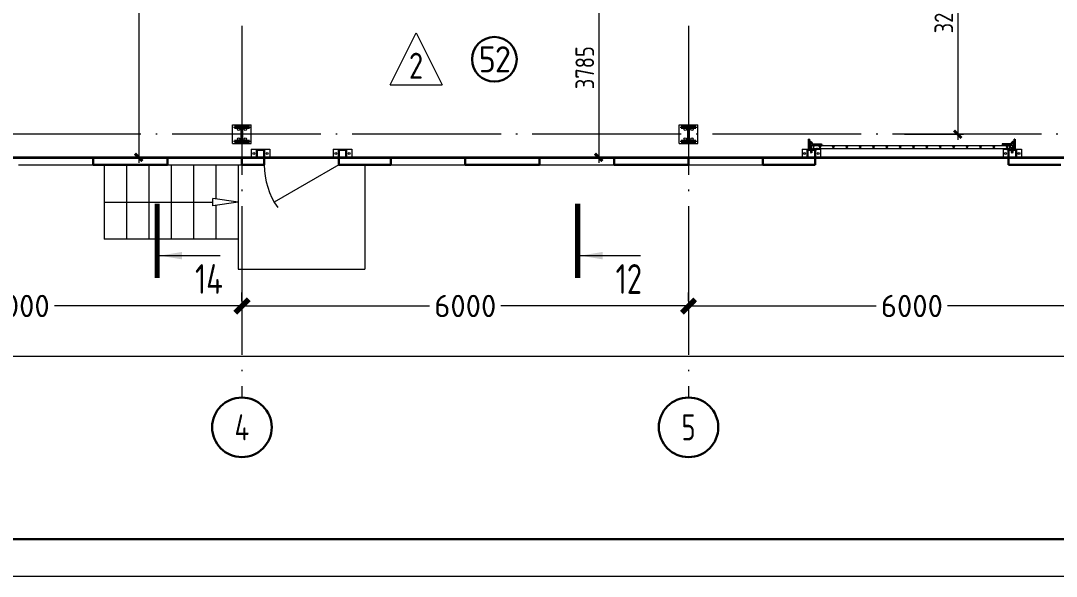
# Model space of a CAD drawing. Extents: x -965262 to 1142518, y -357520 to 71675.
# Drawn here: x 80450 to 94363, y -240088 to -232627 of the extents above; entities that cross this region are included whole.
import ezdxf

# ---------------------------------------------------------------- set-up
doc = ezdxf.new("R2010")
doc.units = 0
doc.header["$LTSCALE"] = 10
doc.linetypes.add('DOTE', pattern=[2.42, 2, -0.2, 0.02, -0.2])
doc.layers.get('0').update_dxf_attribs({"linetype": 'CONTINUOUS', "lineweight": 30})
doc.layers.get('Defpoints').update_dxf_attribs({"linetype": 'CONTINUOUS'})
doc.layers.add('DOTE', color=7, linetype='DOTE', lineweight=9)
doc.layers.add('полы', color=3, linetype='CONTINUOUS', lineweight=35)
doc.styles.add('GOST 2.304', font='isocpeur.ttf', dxfattribs={"width": 0.75, "height": 250})
doc.styles.add('GOST-2.304_Type-B', font='isocpeur.ttf', dxfattribs={"width": 0.9})
doc.styles.get("Standard").update_dxf_attribs({"font": 'isocpeur.ttf', "height": 300})
doc.styles.add('ГОСТ 2м', font='isocpeur.ttf', dxfattribs={"width": 0.8, "height": 250})
doc.dimstyles.get("Standard").update_dxf_attribs({"dimscale": 100, "dimtxt": 300, "dimasz": 1.8, "dimexe": 1.8, "dimexo": 0.625, "dimgap": 0.9, "dimtad": 0, "dimdec": 0, "dimzin": 0, "dimdsep": 46, "dimtxsty": 'Standard', "dimblk": 'ARCHTICK', "dimcen": 0.9, "dimclrd": 256, "dimclre": 256, "dimclrt": 256, "dimadec": 0, "dimazin": 0, "dimtfac": 1, "dimtdec": 0, "dimtofl": 0, "dimtmove": 0, "dimatfit": 3, "dimfxl": 1, "dimtolj": 1, "dimtzin": 0, "dimlwd": 15, "dimlwe": 15, "dimarcsym": 0})
doc.dimstyles.new('ГОСТ 2м', dxfattribs={"dimtxt": 250, "dimasz": 100, "dimexe": 75, "dimexo": 150, "dimgap": 62.5, "dimtad": 1, "dimdec": 0, "dimtxsty": 'ГОСТ 2м', "dimblk": 'ARCHTICK', "dimcen": 150, "dimdle": 75, "dimclrd": 256, "dimclre": 256, "dimclrt": 256, "dimadec": 0, "dimazin": 0, "dimtfac": 1, "dimtdec": 0, "dimtmove": 0, "dimatfit": 3, "dimldrblk": 'OBLIQUE', "dimfxl": 1, "dimlwd": 15, "dimlwe": 15, "dimarcsym": 0})

# ---------------------------------------------------------------- blocks, each defined once
blk = doc.blocks.new('EC3')
at = {"lineweight": 15}
for p, q in [((67649, 6194), (67649, 4528)), ((68449, 6194), (67649, 6194)), ((68449, 6194), (68449, 4528)), ((68449, 4528), (67649, 4528))]:
    blk.add_line(p, q, dxfattribs=at)
for p, q in [((68382, 5694), (67715, 5694)), ((67715, 5694), (67715, 5028)), ((68382, 5694), (68382, 5028)), ((68382, 5028), (67715, 5028))]:
    blk.add_line(p, q)
for centre in [(68049, 5961), (68049, 4761)]:
    blk.add_circle(centre, 86.7, dxfattribs=at)
blk = doc.blocks.new('MC2#1')
at = {"lineweight": 15}
for p, q in [((-47725, -10175), (-47475, -10175)), ((-47725, -10425), (-47725, -10175)), ((-47475, -10425), (-47475, -10175)), ((-47725, -10425), (-47475, -10425))]:
    blk.add_line(p, q, dxfattribs=at)
for p, q in [((-47700, -10200), (-47500, -10200)), ((-47700, -10212), (-47700, -10200)), ((-47700, -10212), (-47604, -10212)), ((-47604, -10388), (-47604, -10212)), ((-47596, -10388), (-47596, -10212)), ((-47596, -10212), (-47500, -10212)), ((-47500, -10212), (-47500, -10200)), ((-47700, -10400), (-47700, -10388)), ((-47700, -10388), (-47604, -10388)), ((-47700, -10400), (-47500, -10400)), ((-47596, -10388), (-47500, -10388)), ((-47500, -10400), (-47500, -10388))]:
    blk.add_line(p, q)
for centre, major_axis, start_param, end_param in [((-47645, -10235), (-11.3, -11.3), 0.785398, 7.068583), ((-47555, -10235), (-11.3, -11.3), 0.785398, 7.068583), ((-47645, -10365), (-11.3, 11.3), 2.356194490191857, 8.639379797371443), ((-47555, -10365), (-11.3, 11.3), 2.356194490191857, 8.639379797371443)]:
    blk.add_ellipse(centre, major_axis=major_axis, ratio=1, start_param=start_param, end_param=end_param, dxfattribs=at)
blk = doc.blocks.new('anchor.bolt')
for p, q in [((-0.07, 0), (-0.07, -0.72)), ((0.07, 0), (0.07, -0.06)), ((-0.1, -0.04), (-0.07, -0.03)), ((-0.1, -0.04), (0.09, -0.06)), ((0.07, -0.07), (-0.1, -0.04)), ((-0.1, -0.11), (-0.07, -0.1)), ((-0.1, -0.11), (0.09, -0.13)), ((0.07, -0.14), (-0.1, -0.11)), ((-0.1, -0.18), (-0.07, -0.17)), ((-0.1, -0.18), (0.09, -0.2)), ((0.07, -0.21), (-0.1, -0.18)), ((-0.1, -0.25), (-0.07, -0.24)), ((-0.1, -0.25), (0.09, -0.27)), ((0.07, -0.28), (-0.1, -0.25)), ((-0.1, -0.32), (-0.07, -0.31)), ((-0.1, -0.32), (0.09, -0.34)), ((0.07, -0.35), (-0.1, -0.32)), ((-0.1, -0.39), (-0.07, -0.38)), ((-0.1, -0.39), (0.09, -0.41)), ((0.07, -0.42), (-0.1, -0.39)), ((-0.1, -0.46), (-0.07, -0.45)), ((-0.1, -0.46), (0.09, -0.48)), ((0.07, -0.49), (-0.1, -0.46)), ((-0.1, -0.53), (-0.07, -0.52)), ((-0.1, -0.53), (0.09, -0.55)), ((0.07, -0.56), (-0.1, -0.53)), ((-0.09, -0.6), (-0.07, -0.59)), ((-0.09, -0.6), (0.09, -0.62)), ((0.07, -0.63), (-0.09, -0.6)), ((-0.07, -0.72), (0, -0.8)), ((-0.04, -0.62), (-0.06, -0.63)), ((-0.06, -0.64), (-0.06, -0.63)), ((-0.06, -0.73), (-0.06, -0.64)), ((0, -0.79), (-0.06, -0.73)), ((-0.01, -0.63), (-0.04, -0.62)), ((-0.03, -0.63), (0, -0.79)), ((-0.03, -0.63), (0.01, -0.78)), ((-0.02, -0.63), (0.01, -0.77)), ((-0.01, -0.63), (0.02, -0.76)), ((0.03, -0.69), (-0.01, -0.63)), ((0, -0.64), (0.03, -0.75)), ((0, -0.8), (0.07, -0.72)), ((0, -0.79), (0.03, -0.74)), ((0.01, -0.66), (0.03, -0.74)), ((0.03, -0.74), (0.03, -0.69)), ((0.07, -0.06), (0.09, -0.06)), ((0.09, -0.06), (0.07, -0.07)), ((0.07, -0.07), (0.07, -0.13)), ((0.07, -0.13), (0.09, -0.13)), ((0.09, -0.13), (0.07, -0.14)), ((0.07, -0.14), (0.07, -0.2)), ((0.07, -0.2), (0.09, -0.2)), ((0.09, -0.2), (0.07, -0.21)), ((0.07, -0.21), (0.07, -0.27)), ((0.07, -0.27), (0.09, -0.27)), ((0.09, -0.27), (0.07, -0.28)), ((0.07, -0.28), (0.07, -0.34)), ((0.07, -0.33), (0.09, -0.34)), ((0.09, -0.34), (0.07, -0.35)), ((0.07, -0.35), (0.07, -0.41)), ((0.07, -0.4), (0.09, -0.41)), ((0.09, -0.41), (0.07, -0.42)), ((0.07, -0.42), (0.07, -0.48)), ((0.07, -0.47), (0.09, -0.48)), ((0.09, -0.48), (0.07, -0.49)), ((0.07, -0.49), (0.07, -0.55)), ((0.07, -0.55), (0.09, -0.55)), ((0.09, -0.55), (0.07, -0.56)), ((0.07, -0.56), (0.07, -0.62)), ((0.09, -0.62), (0.07, -0.63)), ((0.07, -0.62), (0.09, -0.62)), ((0.07, -0.63), (0.07, -0.72))]:
    blk.add_line(p, q)
blk.add_arc((0.16, -0.64), 0.222, 187.9982, 219.836)
blk = doc.blocks.new('Крепеж_ворот')
at = {"lineweight": 15}
h = blk.add_hatch(dxfattribs=at)
h.set_pattern_fill('ANSI31', color=256, scale=2, angle=180)
h.set_pattern_definition([(225, (746089.599, 74802.7244), (4.49013, -4.49013), [])])
h.paths.add_polyline_path([(746087, 74804), (746087, 74802), (746091, 74802), (746094, 74802), (746094, 74804)], flags=17)
h.paths.add_polyline_path([(746116, 74802, 0.165118), (746120, 74803), (746124, 74806, -0.301689), (746131, 74807), (746135, 74805, 0.130081), (746138, 74804), (746142, 74804), (746142, 74806), (746138, 74806, -0.130081), (746136, 74807), (746133, 74809, 0.301689), (746123, 74808), (746118, 74805, -0.165112), (746116, 74804), (746064, 74804, -0.414223), (746061, 74807), (746061, 74868), (746059, 74868), (746059, 74869), (746059, 74870), (746059, 74870), (746059, 74871), (746059, 74872), (746059, 74872), (746059, 74873), (746059, 74874), (746059, 74875), (746059, 74876), (746059, 74876), (746059, 74877), (746059, 74877), (746059, 74878), (746059, 74879), (746059, 74879), (746061, 74879), (746061, 74945), (746058, 74945), (746058, 74807, 0.41422), (746064, 74802)])
h = blk.add_hatch(dxfattribs=at)
h.set_pattern_fill('ANSI31', color=256, scale=2, angle=90)
h.set_pattern_definition([(135, (736343.8085, 75928.334), (-4.490128, -4.490128), [])])
edge = h.paths.add_edge_path()
edge.add_ellipse((746065, 74838), major_axis=(-1.67, 1.67), ratio=1, start_angle=45, end_angle=135, ccw=False)
edge.add_line((746063, 74838), (746063, 74868))
edge.add_line((746063, 74868), (746061, 74868))
edge.add_line((746061, 74868), (746061, 74838))
edge.add_ellipse((746065, 74838), major_axis=(-2.89, 2.89), ratio=1, start_angle=45, end_angle=135)
edge.add_line((746065, 74834), (746097, 74834))
edge.add_line((746097, 74834), (746097, 74836))
edge.add_line((746097, 74836), (746065, 74836))
edge = h.paths.add_edge_path()
edge.add_ellipse((746065, 74890), major_axis=(2.89, 2.89), ratio=1, start_angle=106, end_angle=135)
edge.add_line((746061, 74890), (746061, 74879))
edge.add_line((746061, 74879), (746063, 74879))
edge.add_line((746063, 74879), (746063, 74890))
edge.add_ellipse((746065, 74890), major_axis=(-1.67, 1.67), ratio=1, start_angle=16, end_angle=45, ccw=False)
edge.add_line((746063, 74891), (746070, 74904))
edge.add_ellipse((746079, 74899), major_axis=(7.45, 7.45), ratio=1, start_angle=-3, end_angle=106, ccw=False)
edge.add_line((746087, 74906), (746097, 74894))
edge.add_line((746097, 74894), (746099, 74895))
edge.add_line((746099, 74895), (746088, 74907))
edge.add_ellipse((746079, 74899), major_axis=(8.67, 8.67), ratio=1, start_angle=-3, end_angle=106)
edge.add_line((746068, 74905), (746062, 74892))
h = blk.add_hatch(color=256, dxfattribs=at)
h.dxf.hatch_style = 1
h.paths.add_polyline_path([(746146, 74809), (746143, 74810, 0.10613), (746142, 74810), (746136, 74809, -0.181324), (746135, 74810, 0.335683), (746120, 74809, -0.119126), (746119, 74809, 0.371631), (746118, 74808), (746118, 74808, 0.451909), (746119, 74807, 0.124341), (746121, 74808, -0.343618), (746134, 74808, 0.181324), (746137, 74808), (746143, 74808, -0.110452), (746143, 74808), (746147, 74807, -0.710497), (746147, 74805), (746143, 74804), (746136, 74804, -0.178994), (746133, 74805, 0.369834), (746130, 74805, -0.178993), (746127, 74804), (746122, 74804, 0.120709), (746122, 74804), (746120, 74803, -0.017147), (746119, 74802, 0.538795), (746120, 74802), (746127, 74802, 0.207608), (746131, 74804, -0.433918), (746132, 74804, 0.207608), (746135, 74802), (746143, 74802, 0.079707), (746143, 74802), (746148, 74804, 0.461502), (746149, 74807, -0.250825), (746149, 74808, -0.128039), (746173, 74816, 0.416657), (746174, 74816), (746174, 74817, 0.409849), (746173, 74817, 0.127248)])
for p, q in [((746058, 74807), (746058, 74945)), ((746058, 74945), (746061, 74945)), ((746059, 74879), (746063, 74879)), ((746059, 74868), (746059, 74879)), ((746059, 74868), (746063, 74868)), ((746061, 74879), (746061, 74945)), ((746061, 74879), (746061, 74890)), ((746061, 74807), (746061, 74868)), ((746061, 74838), (746061, 74868)), ((746068, 74905), (746062, 74892)), ((746070, 74904), (746063, 74891)), ((746063, 74838), (746063, 74890)), ((746064, 74883), (746063, 74883)), ((746064, 74865), (746063, 74865)), ((746064, 74883), (746064, 74874)), ((746067, 74880), (746064, 74883)), ((746064, 74875), (746064, 74873)), ((746064, 74874), (746064, 74865)), ((746067, 74868), (746064, 74865)), ((746067, 74880), (746067, 74875)), ((746067, 74873), (746067, 74868)), ((746087, 74906), (746097, 74894)), ((746088, 74907), (746099, 74895)), ((746097, 74894), (746099, 74895)), ((746064, 74804), (746116, 74804)), ((746064, 74802), (746116, 74802)), ((746097, 74836), (746065, 74836)), ((746097, 74834), (746065, 74834)), ((746079, 74806), (746102, 74806)), ((746079, 74806), (746079, 74804)), ((746079, 74804), (746102, 74804)), ((746082, 74814), (746081, 74813)), ((746081, 74813), (746081, 74806)), ((746099, 74814), (746082, 74814)), ((746086, 74813), (746086, 74806)), ((746095, 74813), (746095, 74806)), ((746097, 74834), (746097, 74836)), ((746099, 74814), (746100, 74813)), ((746100, 74813), (746100, 74806)), ((746102, 74806), (746102, 74804)), ((746118, 74805), (746123, 74808)), ((746120, 74803), (746124, 74806)), ((746135, 74805), (746131, 74807)), ((746136, 74807), (746133, 74809)), ((746142, 74806), (746138, 74806)), ((746138, 74804), (746142, 74804)), ((746142, 74806), (746142, 74804)), ((746142, 74804), (746142, 74806)), ((746143, 74804), (746147, 74805)), ((746143, 74802), (746148, 74804)), ((746174, 74817), (746174, 74816))]:
    blk.add_line(p, q)
for p, q in [((746061, 74879), (746061, 74881)), ((746061, 74834), (746061, 74868)), ((746063, 74883), (746063, 74874)), ((746063, 74874), (746063, 74865)), ((746073, 74842), (746073, 74905)), ((746073, 74896), (746077, 74892)), ((746073, 74851), (746077, 74855)), ((746074, 74886), (746074, 74861)), ((746074, 74880), (746076, 74880)), ((746074, 74867), (746076, 74867)), ((746076, 74886), (746076, 74883)), ((746076, 74883), (746076, 74886)), ((746076, 74886), (746077, 74886)), ((746076, 74864), (746076, 74883)), ((746077, 74873), (746076, 74880)), ((746076, 74880), (746076, 74867)), ((746077, 74873), (746076, 74867)), ((746076, 74864), (746076, 74861)), ((746076, 74864), (746076, 74861)), ((746076, 74861), (746077, 74861)), ((746077, 74886), (746077, 74892)), ((746077, 74861), (746077, 74855)), ((746081, 74898), (746081, 74886)), ((746081, 74849), (746081, 74861)), ((746087, 74898), (746082, 74898)), ((746082, 74886), (746087, 74886)), ((746082, 74861), (746087, 74861)), ((746087, 74899), (746087, 74898)), ((746087, 74886), (746087, 74898)), ((746087, 74886), (746098, 74886)), ((746087, 74849), (746087, 74861)), ((746087, 74861), (746098, 74861)), ((746099, 74885), (746099, 74883)), ((746099, 74883), (746099, 74864)), ((746099, 74882), (746100, 74882)), ((746099, 74865), (746100, 74865)), ((746099, 74862), (746099, 74864)), ((746100, 74861), (746100, 74886)), ((746100, 74886), (746110, 74886)), ((746100, 74861), (746110, 74861)), ((746110, 74861), (746110, 74886)), ((746110, 74881), (746225, 74881)), ((746110, 74865), (746212, 74865)), ((746114, 74877), (746225, 74877)), ((746250, 74859), (746250, 74863)), ((746087, 74849), (746082, 74849)), ((746087, 74847), (746087, 74849))]:
    blk.add_line(p, q, dxfattribs=at)
at = {"lineweight": 15, "ltscale": 0.5}
for p, q in [((746076, 74886), (746074, 74886)), ((746076, 74861), (746074, 74861))]:
    blk.add_line(p, q, dxfattribs=at)
at = {"lineweight": 15, "extrusion": (-1.7375e-14, 1, 0)}
for p, q in [((746113, 74884), (746225, 74884)), ((746113, 74863), (746113, 74884)), ((746113, 74863), (746136, 74863)), ((746117, 74857), (746117, 74829)), ((746121, 74857), (746121, 74829)), ((746123, 74863), (746123, 74863)), ((746250, 74863), (746123, 74863)), ((746250, 74859), (746123, 74859)), ((746136, 74882), (746157, 74882)), ((746136, 74863), (746136, 74882)), ((746157, 74882), (746157, 74863)), ((746157, 74863), (746212, 74863)), ((746117, 74826), (746119, 74823)), ((746119, 74823), (746123, 74825)), ((746123, 74825), (746121, 74828)), ((746124, 74840), (746124, 74849))]:
    blk.add_line(p, q, dxfattribs=at)
at = {"lineweight": 15, "ltscale": 0.5, "extrusion": (-1.7375e-14, 1, 0)}
for p, q in [((746113, 74880), (746225, 74880)), ((746136, 74866), (746113, 74866)), ((746115, 74871), (746120, 74871)), ((746121, 74857), (746117, 74857)), ((746117, 74852), (746117, 74854)), ((746123, 74869), (746123, 74863)), ((746123, 74863), (746123, 74859)), ((746140, 74863), (746140, 74859)), ((746153, 74863), (746153, 74859)), ((746212, 74866), (746157, 74866)), ((746173, 74863), (746173, 74859)), ((746121, 74840), (746117, 74840)), ((746117, 74837), (746117, 74835)), ((746121, 74829), (746117, 74829)), ((746120, 74839), (746120, 74850)), ((746124, 74848), (746120, 74848)), ((746124, 74841), (746120, 74841))]:
    blk.add_line(p, q, dxfattribs=at)
at = {"lineweight": 15, "extrusion": (-2.77556e-16, -1, 0)}
for p, q in [((746225, 74866), (746114, 74866)), ((746128, 74866), (746128, 74863)), ((746138, 74866), (746138, 74863)), ((746164, 74866), (746164, 74863)), ((746174, 74866), (746174, 74863)), ((746201, 74866), (746201, 74863)), ((746210, 74866), (746210, 74863)), ((746225, 74884), (746225, 74863))]:
    blk.add_line(p, q, dxfattribs=at)
at = {"extrusion": (-1, -4.26669e-14, 0)}
for p, q in [((746118, 74808), (746118, 74808)), ((746136, 74809), (746142, 74810)), ((746143, 74808), (746137, 74808)), ((746143, 74810), (746146, 74809)), ((746147, 74807), (746143, 74808))]:
    blk.add_line(p, q, dxfattribs=at)
at = {"extrusion": (-1, -4.2422e-14, 1.22461e-16)}
for p, q in [((746119, 74803), (746122, 74804)), ((746127, 74802), (746120, 74802)), ((746122, 74804), (746127, 74804)), ((746143, 74802), (746135, 74802)), ((746136, 74804), (746143, 74804))]:
    blk.add_line(p, q, dxfattribs=at)
at = {"lineweight": 15}
for centre, radius, start, end in [((746079, 74899), 8.28, 0, 136.0097), ((746077, 74883), 0.956, 180, 270), ((746077, 74883), 0.75, 180, 270), ((746077, 74864), 0.956, 90, 180), ((746077, 74864), 0.75, 90, 180), ((746076, 74892), 0.375, 0, 45), ((746076, 74855), 0.375, 315, 0), ((746082, 74898), 0.375, 91, 180), ((746082, 74886), 0.75, 180, 270), ((746082, 74861), 0.75, 90, 180), ((746098, 74885), 0.375, 0, 90), ((746098, 74862), 0.375, 270, 0), ((746123, 74857), 5.92, 90, 180), ((746123, 74857), 1.87, 90, 180), ((746129, 74855), 8.15, 194.9986, 233.9214), ((746079, 74847), 8.28, 223.9903, 0), ((746082, 74849), 0.375, 180, 269), ((746123, 74829), 5.92, 180, 199.6464), ((746129, 74833), 8.15, 126.0786, 165.0014), ((746123, 74829), 1.87, 180, 185.5313)]:
    blk.add_arc(centre, radius, start, end, dxfattribs=at)
for centre, radius, start, end in [((746064, 74807), 5.62, 180, 270), ((746064, 74807), 3.11, 180, 270), ((746082, 74804), 10.4, 68.2753, 87.8782), ((746091, 74798), 16.2, 73.306, 107.292), ((746099, 74804), 10.4, 92.1218, 111.7247), ((746116, 74807), 3.11, 270, 307.5043), ((746116, 74807), 5.62, 270, 307.5043), ((746119, 74808), 0.586, 91.7247, 173.2711), ((746119, 74807), 0.586, 173.2711, 270.547), ((746118, 74812), 3.52, 271.7247, 298.8983), ((746118, 74812), 5.21, 270.547, 298.8983), ((746128, 74799), 12.4, 54.8903, 129.1143), ((746128, 74799), 10.7, 54.8903, 130.7448), ((746128, 74801), 8.97, 60.3534, 127.5043), ((746128, 74801), 8.97, 60.3534, 127.5043), ((746128, 74801), 8.97, 60.3534, 127.5043), ((746128, 74801), 6.46, 60.3534, 127.5043), ((746136, 74811), 3.54, 234.8903, 276), ((746136, 74811), 1.86, 234.8903, 276), ((746138, 74810), 5.62, 240.3534, 270), ((746138, 74810), 3.11, 240.3534, 270), ((746143, 74810), 0.292, 71.7675, 96), ((746143, 74808), 0.292, 70.7873, 96), ((746176, 74761), 56.8, 93.2805, 122.2878), ((746147, 74806), 0.562, 289.2127, 70.7873), ((746147, 74806), 2.25, 288.2291, 27.3228), ((746176, 74765), 50.3, 93.6593, 122.8448), ((746150, 74807), 0.586, 151, 207.3228), ((746173, 74817), 0.6, 4.1357, 93.2805), ((746173, 74816), 0.6, 273.6593, 4.1357)]:
    blk.add_arc(centre, radius, start, end)
at = {"lineweight": 15, "ltscale": 0.5}
for centre, radius, start, end in [((746119, 74852), 2.25, 195, 270), ((746119, 74836), 2.25, 90, 165), ((746119, 74850), 0.375, 0, 90), ((746119, 74839), 0.375, 270, 0)]:
    blk.add_arc(centre, radius, start, end, dxfattribs=at)
at = {"extrusion": (-1.22461e-16, -5.20252e-30, -1)}
for centre, radius, start, end in [((-746120, 74802), 0.187, 270, 62.4687), ((-746122, 74803), 0.586, 62.4687, 90), ((-746127, 74809), 4.69, 229.4077, 270), ((-746127, 74807), 4.69, 223.0863, 270), ((-746131, 74803), 2.32, 49.4077, 130.5923), ((-746131, 74803), 0.637, 43.0863, 136.9137), ((-746135, 74807), 4.69, 270, 316.9137), ((-746136, 74809), 4.69, 270, 310.5923), ((-746143, 74804), 0.292, 250.7873, 270), ((-746143, 74802), 0.292, 251.7709, 270)]:
    blk.add_arc(centre, radius, start, end, dxfattribs=at)
at = {"extrusion": (0, 0, -1)}
for centre, major_axis, start_param, end_param in [((746065, 74890), (2.89, 2.89), 3.926991, 4.433136), ((746065, 74890), (-1.67, 1.67), 5.497787, 6.003933), ((746079, 74899), (8.67, 8.67), 4.433136, 6.335545), ((746079, 74899), (7.45, 7.45), 4.433136, 6.335545), ((746065, 74838), (-2.89, 2.89), 3.926991, 5.497787), ((746065, 74838), (-1.67, 1.67), 3.926991, 5.497787)]:
    blk.add_ellipse(centre, major_axis=major_axis, ratio=1, start_param=start_param, end_param=end_param, dxfattribs=at)
for points in [[(746067, 74875), (746066, 74875), (746064, 74875)], [(746064, 74873), (746066, 74873), (746067, 74873)]]:
    blk.add_rational_spline(points, [1, 1.01284142743, 1], degree=2)
at = {"lineweight": 15, "ltscale": 0.5}
for points, knots in [([(746115, 74871), (746115, 74871), (746114, 74871), (746114, 74871), (746114, 74872), (746113, 74872), (746113, 74872), (746113, 74873), (746113, 74873), (746113, 74873)], [0.37141352, 0.37141352, 0.37141352, 0.37141352, 0.39402571, 0.39402571, 0.41663789, 0.41663789, 0.43959523, 0.43959523, 0.46255257, 0.46255257, 0.46255257, 0.46255257]), ([(746123, 74869), (746123, 74869), (746123, 74869), (746122, 74870), (746122, 74870), (746122, 74871), (746122, 74871), (746121, 74871), (746121, 74871), (746120, 74871)], [0.28027447, 0.28027447, 0.28027447, 0.28027447, 0.30323181, 0.30323181, 0.32618916, 0.32618916, 0.34880134, 0.34880134, 0.37141352, 0.37141352, 0.37141352, 0.37141352])]:
    blk.add_open_spline(points, degree=3, knots=knots, dxfattribs=at)
at = {"lineweight": 15}
for points in [[(746117, 74827), (746117, 74827), (746117, 74826), (746117, 74826)], [(746121, 74828), (746121, 74828), (746121, 74828), (746121, 74829)]]:
    blk.add_open_spline(points, degree=3, dxfattribs=at)
at = {"xscale": -50.80000000000001, "yscale": 50.80000000000001, "zscale": 50.80000000000001}
blk.add_blockref('anchor.bolt', (746091, 74804), dxfattribs=at)
blk = doc.blocks.new('_ArchTick')
at = {"color": 0, "linetype": 'ByBlock', "lineweight": 0, "const_width": 0.4}
blk.add_lwpolyline([(-0.5, -0.5), (0.5, 0.5)], dxfattribs=at)
blk = doc.blocks.new('*D1091')
at = {"lineweight": 15, "transparency": 16777216}
for p, q in [((89423, -236395), (89423, -236278)), ((95423, -236395), (95423, -236278)), ((89423, -236458), (91943, -236458)), ((95423, -236458), (92903, -236458))]:
    blk.add_line(p, q, dxfattribs=at)
at = {"layer": 'Defpoints', "color": 0, "lineweight": 15, "transparency": 16777216}
for p in [(89423, -236458), (89423, -236458), (95423, -236458)]:
    blk.add_point(p, dxfattribs=at)
at = {"lineweight": 15, "transparency": 16777216, "xscale": 180, "yscale": 180, "zscale": 180, "rotation": 180}
blk.add_blockref('_ArchTick', (89423, -236458), dxfattribs=at)
at = {"lineweight": 15, "transparency": 16777216, "xscale": 180, "yscale": 180, "zscale": 180}
blk.add_blockref('_ArchTick', (95423, -236458), dxfattribs=at)
at = {"lineweight": 15, "transparency": 16777216, "insert": (92423, -236458), "char_height": 300, "attachment_point": 5}
blk.add_mtext('\\A1;6000', dxfattribs=at)
blk = doc.blocks.new('*D1092')
at = {"lineweight": 15, "transparency": 16777216}
for p, q in [((83423, -236395), (83423, -236278)), ((89423, -236395), (89423, -236278)), ((83423, -236458), (85943, -236458)), ((89423, -236458), (86903, -236458))]:
    blk.add_line(p, q, dxfattribs=at)
at = {"layer": 'Defpoints', "color": 0, "lineweight": 15, "transparency": 16777216}
for p in [(83423, -236458), (83423, -236458), (89423, -236458)]:
    blk.add_point(p, dxfattribs=at)
at = {"lineweight": 15, "transparency": 16777216, "xscale": 180, "yscale": 180, "zscale": 180, "rotation": 180}
blk.add_blockref('_ArchTick', (83423, -236458), dxfattribs=at)
at = {"lineweight": 15, "transparency": 16777216, "xscale": 180, "yscale": 180, "zscale": 180}
blk.add_blockref('_ArchTick', (89423, -236458), dxfattribs=at)
at = {"lineweight": 15, "transparency": 16777216, "insert": (86423, -236458), "char_height": 300, "attachment_point": 5}
blk.add_mtext('\\A1;6000', dxfattribs=at)
blk = doc.blocks.new('*D1093')
at = {"lineweight": 15, "transparency": 16777216}
for p, q in [((77423, -236395), (77423, -236278)), ((83423, -236395), (83423, -236278)), ((77423, -236458), (79943, -236458)), ((83423, -236458), (80903, -236458))]:
    blk.add_line(p, q, dxfattribs=at)
at = {"layer": 'Defpoints', "color": 0, "lineweight": 15, "transparency": 16777216}
for p in [(77423, -236458), (77423, -236458), (83423, -236458)]:
    blk.add_point(p, dxfattribs=at)
at = {"lineweight": 15, "transparency": 16777216, "xscale": 180, "yscale": 180, "zscale": 180, "rotation": 180}
blk.add_blockref('_ArchTick', (77423, -236458), dxfattribs=at)
at = {"lineweight": 15, "transparency": 16777216, "xscale": 180, "yscale": 180, "zscale": 180}
blk.add_blockref('_ArchTick', (83423, -236458), dxfattribs=at)
at = {"lineweight": 15, "transparency": 16777216, "insert": (80423, -236458), "char_height": 300, "attachment_point": 5}
blk.add_mtext('\\A1;6000', dxfattribs=at)
blk = doc.blocks.new('*D1098')
at = {"lineweight": 15, "transparency": 16777216}
for p, q in [((77423, -237070), (77423, -236953)), ((113423, -237070), (113423, -236953)), ((77423, -237133), (94838, -237133)), ((113423, -237133), (96008, -237133))]:
    blk.add_line(p, q, dxfattribs=at)
at = {"layer": 'Defpoints', "color": 0, "lineweight": 15, "transparency": 16777216}
for p in [(77423, -237133), (113423, -237133, -1451), (113423, -237133)]:
    blk.add_point(p, dxfattribs=at)
at = {"lineweight": 15, "transparency": 16777216, "xscale": 180, "yscale": 180, "zscale": 180, "rotation": 180}
blk.add_blockref('_ArchTick', (77423, -237133), dxfattribs=at)
at = {"lineweight": 15, "transparency": 16777216, "xscale": 180, "yscale": 180, "zscale": 180}
blk.add_blockref('_ArchTick', (113423, -237133), dxfattribs=at)
at = {"lineweight": 15, "transparency": 16777216, "insert": (95423, -237133), "char_height": 300, "attachment_point": 5}
blk.add_mtext('\\A1;36000', dxfattribs=at)
blk = doc.blocks.new('*D1118')
at = {"lineweight": 15, "ltscale": 50, "transparency": 16777216}
for p, q in [((82036, -225677), (82036, -234537)), ((82186, -225752), (82111, -225752)), ((82133, -234462), (81961, -234462))]:
    blk.add_line(p, q, dxfattribs=at)
at = {"layer": 'Defpoints', "color": 0, "lineweight": 15, "ltscale": 50, "transparency": 16777216}
for p in [(82036, -225752), (82036, -234462), (82283, -234462)]:
    blk.add_point(p, dxfattribs=at)
at = {"lineweight": 15, "ltscale": 50, "transparency": 16777216, "xscale": 100, "yscale": 100, "zscale": 100}
for p, rotation in [((82036, -225752), 90), ((82036, -234462), 270)]:
    blk.add_blockref('_ArchTick', p, dxfattribs=dict(at, rotation=rotation))
at = {"lineweight": 15, "ltscale": 50, "transparency": 16777216, "insert": (81848, -230107), "char_height": 250, "attachment_point": 5, "rotation": 90, "style": 'ГОСТ 2м'}
blk.add_mtext('8710', dxfattribs=at)
blk = doc.blocks.new('_Oblique')
at = {"color": 0, "linetype": 'ByBlock', "lineweight": -2}
blk.add_line((-0.5, -0.5), (0.5, 0.5), dxfattribs=at)
blk = doc.blocks.new('*D1133')
at = {"lineweight": 15, "ltscale": 50, "transparency": 16777216}
for p, q in [((87677, -230677), (88291, -230677)), ((88216, -230602), (88216, -234537)), ((87812, -234462), (88291, -234462))]:
    blk.add_line(p, q, dxfattribs=at)
at = {"layer": 'Defpoints', "color": 0, "lineweight": 15, "ltscale": 50, "transparency": 16777216}
for p in [(87527, -230677), (87662, -234462, 3260), (88216, -234462)]:
    blk.add_point(p, dxfattribs=at)
at = {"lineweight": 15, "ltscale": 50, "transparency": 16777216, "xscale": 100, "yscale": 100, "zscale": 100}
for p, rotation in [((88216, -230677), 90), ((88216, -234462), 270)]:
    blk.add_blockref('_ArchTick', p, dxfattribs=dict(at, rotation=rotation))
at = {"lineweight": 15, "ltscale": 50, "transparency": 16777216, "insert": (88029, -233258), "char_height": 250, "attachment_point": 5, "rotation": 90, "style": 'ГОСТ 2м'}
blk.add_mtext('3785', dxfattribs=at)
blk = doc.blocks.new('*D1293')
at = {"lineweight": 15, "ltscale": 50, "transparency": 16777216}
for p, q in [((93040, -230802), (93040, -234227)), ((92298, -230877), (93115, -230877)), ((92323, -234152), (93115, -234152))]:
    blk.add_line(p, q, dxfattribs=at)
at = {"layer": 'Defpoints', "color": 0, "lineweight": 15, "ltscale": 50, "transparency": 16777216}
for p in [(92148, -230877, 1451), (92173, -234152), (93040, -234152)]:
    blk.add_point(p, dxfattribs=at)
at = {"lineweight": 15, "ltscale": 50, "transparency": 16777216, "xscale": 100, "yscale": 100, "zscale": 100}
for p, rotation in [((93040, -230877), 90), ((93040, -234152), 270)]:
    blk.add_blockref('_ArchTick', p, dxfattribs=dict(at, rotation=rotation))
at = {"lineweight": 15, "ltscale": 50, "transparency": 16777216, "insert": (92852, -232515), "char_height": 250, "attachment_point": 5, "rotation": 90, "style": 'ГОСТ 2м'}
blk.add_mtext('3275', dxfattribs=at)

msp = doc.modelspace()

# ---------------------------------------------------------------- hatches: boundary and pattern name
at = {"lineweight": 15}
h = msp.add_hatch(dxfattribs=at)
h.set_pattern_fill('ANSI37', scale=40, angle=90)
h.set_pattern_definition([(135, (-839704.76, -388425.75), (-89.802561, -89.802561), []), (225, (-839704.76, -388425.75), (89.802561, -89.802561), [])])
h.paths.add_polyline_path([(93738.9, -234306.2), (91106.2, -234306.2), (91106.2, -234346.2), (93738.9, -234346.2)])

# ---------------------------------------------------------------- linework, layer by layer
for p, q in [((85414.6, -233489.8, 9801.8), (85764.6, -232789.8, 9801.8)), ((85764.6, -232789.8, 9801.8), (86114.6, -233489.8, 9801.8)), ((85414.6, -233489.8, 9801.8), (86114.6, -233489.8, 9801.8))]:
    msp.add_line(p, q, dxfattribs=at)
at = {"color": 7, "lineweight": 15}
for p, q in [((93738.9, -234306.2, -1451.3), (91106.2, -234306.2, -1451.3)), ((91106.2, -234346.2, -1451.3), (91106.2, -234306.2, -1451.3)), ((93738.9, -234346.2, -1451.3), (91106.2, -234346.2, -1451.3)), ((93738.9, -234346.2, -1451.3), (93738.9, -234306.2, -1451.3)), ((80422.6, -234462.1, -3259.8), (81422.6, -234462.1, -3259.8)), ((80422.6, -234562.1, -3259.8), (81422.6, -234562.1, -3259.8)), ((81572.7, -234562.1, -1451.3), (81572.7, -235562.1, -1451.3)), ((81872.7, -234562.1, -1451.3), (81872.7, -235562.1, -1451.3)), ((82172.7, -234562.1, -1451.3), (82172.7, -235562.1, -1451.3)), ((82422.6, -234462.1, -3259.8), (83422.6, -234462.1, -3259.8)), ((82422.6, -234562.1, -3259.8), (83422.6, -234562.1, -3259.8)), ((82472.7, -234562.1, -1451.3), (82472.7, -235562.1, -1451.3)), ((82772.7, -234562.1, -1451.3), (82772.7, -235562.1, -1451.3)), ((83072.7, -234562.1, -1451.3), (83072.7, -235018.8, -1451.3)), ((83372.7, -234562.1, -1451.3), (83372.7, -235962.1, -1451.3)), ((83722.6, -234462.1, -1451.3), (84722.6, -234462.1, -1451.3)), ((84722.6, -234562.1, -1451.3), (83856.6, -235062.1, -1451.3)), ((85072.6, -234562.1, -1451.3), (85072.6, -235962.1, -1451.3)), ((85422.6, -234462.1, -3250.6), (86422.6, -234462.1, 9.2)), ((85422.6, -234562.1, 9.2), (86422.6, -234562.1, 3269)), ((87422.6, -234462.1, -6992.9), (88422.6, -234462.1, -3259.8)), ((87422.6, -234562.1, -3733.1), (89122.6, -234562.1, 1808.5)), ((89422.6, -234462.1, -3259.8), (90422.6, -234462.1, -3259.8)), ((89422.6, -234562.1, -3259.8), (90422.6, -234562.1, -3259.8)), ((93722.6, -234462.1, -1451.3), (91122.6, -234462.1, -1451.3)), ((81572.7, -235062.1, -1451.3), (83033.3, -235062.1, -1451.3)), ((83372.7, -235062.1, -1451.3), (83033.3, -235013.1, -1451.3)), ((83033.3, -235111.1, -1451.3), (83033.3, -235013.1, -1451.3)), ((83372.7, -235062.1, -1451.3), (83033.3, -235111.1, -1451.3)), ((83072.7, -235105.4, -1451.3), (83072.7, -235562.1, -1451.3)), ((83372.7, -235962.1, -1451.3), (85072.6, -235962.1, -1451.3))]:
    msp.add_line(p, q, dxfattribs=at)
at = {"color": 7, "ltscale": 200}
for p, q in [((82422.6, -234462.1, -2473.5), (81422.6, -234462.1, -3259.8)), ((82422.6, -234562.1, -2473.5), (81422.6, -234562.1, -3259.8)), ((83722.6, -234462.1, -1451.3), (83422.6, -234462.1, -1687.2)), ((83722.6, -234562.1, -1451.3), (83422.6, -234562.1, -1687.2)), ((85422.6, -234462.1, -1451.3), (84722.6, -234462.1, -1451.3)), ((85422.6, -234562.1, -1451.3), (84722.6, -234562.1, -1451.3)), ((87422.6, -234462.1, -3259.8), (86422.6, -234462.1, -1451.3)), ((87422.6, -234562.1, -3259.8), (86422.6, -234562.1, -1451.3)), ((89422.6, -234462.1, -3259.8), (88422.6, -234462.1, -3259.8)), ((89422.6, -234562.1, -3259.8), (88422.6, -234562.1, -3259.8)), ((91122.6, -234462.1, -1451.3), (90422.6, -234462.1, -3259.8)), ((91122.6, -234562.1, -1451.3), (90422.6, -234562.1, -3259.8)), ((94422.6, -234462.1, -3259.8), (93722.6, -234462.1, -1451.3)), ((94422.6, -234562.1, -3259.8), (93722.6, -234562.1, -1451.3))]:
    msp.add_line(p, q, dxfattribs=at)
at = {"color": 7}
for p, q in [((81422.6, -234462.1, -3259.8), (81422.6, -234562.1, -3259.8)), ((82422.6, -234462.1, -3259.8), (82422.6, -234562.1, -3259.8)), ((83422.6, -234462.1, -3259.8), (83422.6, -234562.1, -3259.8)), ((83722.6, -234462.1, -1451.3), (83722.6, -234562.1, -1451.3)), ((84722.6, -234462.1, -1451.3), (84722.6, -234562.1, -1451.3)), ((85422.6, -234462.4, -3252.3), (85422.6, -234562.4, 7.5)), ((86422.6, -234462.1, -4711.1), (86422.6, -234562.1, -1451.3)), ((87422.6, -234462.1, -3259.8), (87422.6, -234562.1, -3259.8)), ((88422.6, -234462.1, -3259.8), (88422.6, -234562.1, -3259.8)), ((89422.6, -234462.1, -3259.8), (89422.6, -234562.1, -3259.8)), ((90422.6, -234462.1, -3259.8), (90422.6, -234562.1, -3259.8)), ((91122.6, -234462.1, -1451.3), (91122.6, -234562.1, -1451.3)), ((93722.6, -234462.1, -1451.3), (93722.6, -234562.1, -1451.3))]:
    msp.add_line(p, q, dxfattribs=at)
at = {"color": 7, "lineweight": 15, "ltscale": 200}
msp.add_line((83372.7, -235562.1, -1451.3), (81572.7, -235562.1, -1451.3), dxfattribs=at)
at = {"color": 5, "lineweight": 15, "ltscale": 100}
for p, q in [((82318, -235782.1, -4711.1), (83128, -235782.1, -4711.1)), ((87969.5, -235782.1, -4711.1), (88779.5, -235782.1, -4711.1))]:
    msp.add_line(p, q, dxfattribs=at)
at = {"lineweight": 15, "elevation": -3259.8}
msp.add_lwpolyline([(169667.6, -240087.8), (169667.6, -155987.8), (50767.6, -155987.8), (50767.6, -240087.8)], close=True, dxfattribs=at)
at = {"elevation": -3259.8}
msp.add_lwpolyline([(169167.6, -239587.8), (169167.6, -156487.8), (52767.6, -156487.8), (52767.6, -239587.8)], close=True, dxfattribs=at)
at = {"color": 5, "lineweight": 15, "ltscale": 100, "const_width": 70, "elevation": -4711.1}
for points in [[(82283, -236082.1), (82283, -235082.1)], [(87934.5, -236082.1), (87934.5, -235082.1)]]:
    msp.add_lwpolyline(points, dxfattribs=at)
at = {"color": 7}
msp.add_circle((86814.6, -233145.3, -7970.9), 300, dxfattribs=at)
at = {"color": 7, "lineweight": 15}
msp.add_arc((84722.6, -234562.1, -1451.3), 1000, 180, 215, dxfattribs=at)
at = {"color": 7}
for points in [[(91049.5, -234288.6, -4720.3), (91048.2, -234288.6, -4720.3), (91046.4, -234288.6, -4720.3)], [(91046.4, -234291, -4720.3), (91048.2, -234291, -4720.3), (91049.5, -234291, -4720.3)], [(93795.7, -234288.6, -7970.9), (93797, -234288.6, -7970.9), (93798.8, -234288.6, -7970.9)], [(93795.7, -234288.6, -7970.9), (93797, -234288.6, -7970.9), (93798.8, -234288.6, -7970.9)], [(93795.7, -234288.6, -7970.9), (93797, -234288.6, -7970.9), (93798.8, -234288.6, -7970.9)], [(93795.7, -234288.6, -7970.9), (93797, -234288.6, -7970.9), (93798.8, -234288.6, -7970.9)], [(93795.7, -234288.6, -7970.9), (93797, -234288.6, -7970.9), (93798.8, -234288.6, -7970.9)], [(93795.7, -234288.6, -7970.9), (93797, -234288.6, -7970.9), (93798.8, -234288.6, -7970.9)], [(93795.7, -234288.6, -7970.9), (93797, -234288.6, -7970.9), (93798.8, -234288.6, -7970.9)], [(93795.7, -234288.6, -7970.9), (93797, -234288.6, -7970.9), (93798.8, -234288.6, -7970.9)], [(93795.7, -234288.6, -7970.9), (93797, -234288.6, -7970.9), (93798.8, -234288.6, -7970.9)], [(93795.7, -234288.6, -7970.9), (93797, -234288.6, -7970.9), (93798.8, -234288.6, -7970.9)], [(93795.7, -234288.6, -7970.9), (93797, -234288.6, -7970.9), (93798.8, -234288.6, -7970.9)], [(93795.7, -234288.6, -7970.9), (93797, -234288.6, -7970.9), (93798.8, -234288.6, -7970.9)], [(93795.7, -234288.6, -7970.9), (93797, -234288.6, -7970.9), (93798.8, -234288.6, -7970.9)], [(93795.7, -234288.6, -7970.9), (93797, -234288.6, -7970.9), (93798.8, -234288.6, -7970.9)], [(93795.7, -234288.6, -7970.9), (93797, -234288.6, -7970.9), (93798.8, -234288.6, -7970.9)], [(93795.7, -234288.6, -7970.9), (93797, -234288.6, -7970.9), (93798.8, -234288.6, -7970.9)], [(93795.7, -234288.6, -7970.9), (93797, -234288.6, -7970.9), (93798.8, -234288.6, -7970.9)], [(93795.7, -234288.6, -7970.9), (93797, -234288.6, -7970.9), (93798.8, -234288.6, -7970.9)], [(93795.7, -234288.6, -7970.9), (93797, -234288.6, -7970.9), (93798.8, -234288.6, -7970.9)], [(93795.7, -234288.6, -7970.9), (93797, -234288.6, -7970.9), (93798.8, -234288.6, -7970.9)], [(93795.7, -234288.6, -7970.9), (93797, -234288.6, -7970.9), (93798.8, -234288.6, -7970.9)], [(93795.7, -234288.6, -7970.9), (93797, -234288.6, -7970.9), (93798.8, -234288.6, -7970.9)], [(93795.7, -234288.6, -7970.9), (93797, -234288.6, -7970.9), (93798.8, -234288.6, -7970.9)], [(93795.7, -234288.6, -7970.9), (93797, -234288.6, -7970.9), (93798.8, -234288.6, -7970.9)], [(93795.7, -234288.6, -7970.9), (93797, -234288.6, -7970.9), (93798.8, -234288.6, -7970.9)], [(93795.7, -234288.6, -7970.9), (93797, -234288.6, -7970.9), (93798.8, -234288.6, -7970.9)], [(93795.7, -234288.6, -7970.9), (93797, -234288.6, -7970.9), (93798.8, -234288.6, -7970.9)], [(93795.7, -234288.6, -7970.9), (93797, -234288.6, -7970.9), (93798.8, -234288.6, -7970.9)], [(93795.7, -234288.6, -7970.9), (93797, -234288.6, -7970.9), (93798.8, -234288.6, -7970.9)], [(93795.7, -234288.6, -7970.9), (93797, -234288.6, -7970.9), (93798.8, -234288.6, -7970.9)], [(93795.7, -234288.6, -7970.9), (93797, -234288.6, -7970.9), (93798.8, -234288.6, -7970.9)], [(93795.7, -234288.6, -7970.9), (93797, -234288.6, -7970.9), (93798.8, -234288.6, -7970.9)], [(93795.7, -234288.6, -7970.9), (93797, -234288.6, -7970.9), (93798.8, -234288.6, -7970.9)], [(93795.7, -234288.6, -7970.9), (93797, -234288.6, -7970.9), (93798.8, -234288.6, -7970.9)], [(93795.7, -234288.6, -7970.9), (93797, -234288.6, -7970.9), (93798.8, -234288.6, -7970.9)], [(93795.7, -234288.6, -7970.9), (93797, -234288.6, -7970.9), (93798.8, -234288.6, -7970.9)], [(93795.7, -234288.6, -7970.9), (93797, -234288.6, -7970.9), (93798.8, -234288.6, -7970.9)], [(93795.7, -234288.6, -7970.9), (93797, -234288.6, -7970.9), (93798.8, -234288.6, -7970.9)], [(93795.7, -234288.6, -7970.9), (93797, -234288.6, -7970.9), (93798.8, -234288.6, -7970.9)], [(93795.7, -234288.6, -7970.9), (93797, -234288.6, -7970.9), (93798.8, -234288.6, -7970.9)], [(93795.7, -234288.6, -7970.9), (93797, -234288.6, -7970.9), (93798.8, -234288.6, -7970.9)], [(93795.7, -234288.6, -7970.9), (93797, -234288.6, -7970.9), (93798.8, -234288.6, -7970.9)], [(93795.7, -234288.6, -4720.3), (93797, -234288.6, -4720.3), (93798.8, -234288.6, -4720.3)], [(93795.7, -234288.6, -4720.3), (93797, -234288.6, -4720.3), (93798.8, -234288.6, -4720.3)], [(93798.8, -234291, -7970.9), (93797, -234291, -7970.9), (93795.7, -234291, -7970.9)], [(93798.8, -234291, -7970.9), (93797, -234291, -7970.9), (93795.7, -234291, -7970.9)], [(93798.8, -234291, -7970.9), (93797, -234291, -7970.9), (93795.7, -234291, -7970.9)], [(93798.8, -234291, -7970.9), (93797, -234291, -7970.9), (93795.7, -234291, -7970.9)], [(93798.8, -234291, -7970.9), (93797, -234291, -7970.9), (93795.7, -234291, -7970.9)], [(93798.8, -234291, -7970.9), (93797, -234291, -7970.9), (93795.7, -234291, -7970.9)], [(93798.8, -234291, -7970.9), (93797, -234291, -7970.9), (93795.7, -234291, -7970.9)], [(93798.8, -234291, -7970.9), (93797, -234291, -7970.9), (93795.7, -234291, -7970.9)], [(93798.8, -234291, -7970.9), (93797, -234291, -7970.9), (93795.7, -234291, -7970.9)], [(93798.8, -234291, -7970.9), (93797, -234291, -7970.9), (93795.7, -234291, -7970.9)], [(93798.8, -234291, -7970.9), (93797, -234291, -7970.9), (93795.7, -234291, -7970.9)], [(93798.8, -234291, -7970.9), (93797, -234291, -7970.9), (93795.7, -234291, -7970.9)], [(93798.8, -234291, -7970.9), (93797, -234291, -7970.9), (93795.7, -234291, -7970.9)], [(93798.8, -234291, -7970.9), (93797, -234291, -7970.9), (93795.7, -234291, -7970.9)], [(93798.8, -234291, -7970.9), (93797, -234291, -7970.9), (93795.7, -234291, -7970.9)], [(93798.8, -234291, -7970.9), (93797, -234291, -7970.9), (93795.7, -234291, -7970.9)], [(93798.8, -234291, -7970.9), (93797, -234291, -7970.9), (93795.7, -234291, -7970.9)], [(93798.8, -234291, -7970.9), (93797, -234291, -7970.9), (93795.7, -234291, -7970.9)], [(93798.8, -234291, -7970.9), (93797, -234291, -7970.9), (93795.7, -234291, -7970.9)], [(93798.8, -234291, -7970.9), (93797, -234291, -7970.9), (93795.7, -234291, -7970.9)], [(93798.8, -234291, -7970.9), (93797, -234291, -7970.9), (93795.7, -234291, -7970.9)], [(93798.8, -234291, -7970.9), (93797, -234291, -7970.9), (93795.7, -234291, -7970.9)], [(93798.8, -234291, -7970.9), (93797, -234291, -7970.9), (93795.7, -234291, -7970.9)], [(93798.8, -234291, -7970.9), (93797, -234291, -7970.9), (93795.7, -234291, -7970.9)], [(93798.8, -234291, -7970.9), (93797, -234291, -7970.9), (93795.7, -234291, -7970.9)], [(93798.8, -234291, -7970.9), (93797, -234291, -7970.9), (93795.7, -234291, -7970.9)], [(93798.8, -234291, -7970.9), (93797, -234291, -7970.9), (93795.7, -234291, -7970.9)], [(93798.8, -234291, -7970.9), (93797, -234291, -7970.9), (93795.7, -234291, -7970.9)], [(93798.8, -234291, -7970.9), (93797, -234291, -7970.9), (93795.7, -234291, -7970.9)], [(93798.8, -234291, -7970.9), (93797, -234291, -7970.9), (93795.7, -234291, -7970.9)], [(93798.8, -234291, -7970.9), (93797, -234291, -7970.9), (93795.7, -234291, -7970.9)], [(93798.8, -234291, -7970.9), (93797, -234291, -7970.9), (93795.7, -234291, -7970.9)], [(93798.8, -234291, -7970.9), (93797, -234291, -7970.9), (93795.7, -234291, -7970.9)], [(93798.8, -234291, -7970.9), (93797, -234291, -7970.9), (93795.7, -234291, -7970.9)], [(93798.8, -234291, -7970.9), (93797, -234291, -7970.9), (93795.7, -234291, -7970.9)], [(93798.8, -234291, -7970.9), (93797, -234291, -7970.9), (93795.7, -234291, -7970.9)], [(93798.8, -234291, -7970.9), (93797, -234291, -7970.9), (93795.7, -234291, -7970.9)], [(93798.8, -234291, -7970.9), (93797, -234291, -7970.9), (93795.7, -234291, -7970.9)], [(93798.8, -234291, -7970.9), (93797, -234291, -7970.9), (93795.7, -234291, -7970.9)], [(93798.8, -234291, -7970.9), (93797, -234291, -7970.9), (93795.7, -234291, -7970.9)], [(93798.8, -234291, -7970.9), (93797, -234291, -7970.9), (93795.7, -234291, -7970.9)], [(93798.8, -234291, -7970.9), (93797, -234291, -7970.9), (93795.7, -234291, -7970.9)], [(93798.8, -234291, -4720.3), (93797, -234291, -4720.3), (93795.7, -234291, -4720.3)], [(93798.8, -234291, -4720.3), (93797, -234291, -4720.3), (93795.7, -234291, -4720.3)]]:
    msp.add_rational_spline(points, [1, 1.01284142743, 1], degree=2, dxfattribs=at)
at = {"color": 5, "lineweight": 15, "ltscale": 100}
for points in [[(82318, -235782.1, -4711.1), (82618.4, -235832.4, -4711.1), (82618.4, -235731.8, -4711.1)], [(87969.5, -235782.1, -4711.1), (88269.9, -235832.4, -4711.1), (88269.9, -235731.8, -4711.1)]]:
    msp.add_solid(points, dxfattribs=at)
at = {"layer": 'DOTE', "color": 7, "ltscale": 100, "extrusion": (0, -1, 0)}
for p, q in [((83422.6, -162515.3, -4711.1), (83422.6, -237687.4, -4711.1)), ((89422.6, -162515.3, -4711.1), (89422.6, -237687.4, -4711.1))]:
    msp.add_line(p, q, dxfattribs=at)
at = {"layer": 'DOTE', "color": 7, "ltscale": 100}
msp.add_line((113523.8, -234152.1, -4711.1), (55067.3, -234152.1, -4711.1), dxfattribs=at)
at = {"layer": 'DOTE', "color": 7, "linetype": 'Continuous', "lineweight": 30}
for centre in [(83422.6, -238087.4, -4711.1), (89422.6, -238087.4, -4711.1)]:
    msp.add_circle(centre, 400, dxfattribs=at)
at = {"layer": 'полы', "ltscale": 50}
msp.add_line((59112.6, -234462.1, -1451.3), (113232.6, -234462.1, -1451.3), dxfattribs=at)

# ---------------------------------------------------------------- block references
at = {"color": 7, "lineweight": 15}
for p in [(131022.6, -223852.1, -1451.3), (137022.6, -223852.1, -1451.3)]:
    msp.add_blockref('MC2#1', p, dxfattribs=at)
at = {"color": 7}
msp.add_blockref('Крепеж_ворот', (-655017.7, -309163.7, -1451.3), dxfattribs=at)
at = {"color": 7, "xscale": -1}
msp.add_blockref('Крепеж_ворот', (839862.9, -309163.7, -1451.3), dxfattribs=at)
at = {"color": 7, "lineweight": 15, "xscale": 0.1500000000232831, "yscale": 0.1500000000232831, "zscale": 0.1500000000232831, "rotation": 90}
for p in [(84476.7, -244619.4, -1451.3), (85576.7, -244619.4, -1451.3), (91876.7, -244619.4, -1451.3), (94576.7, -244619.4, -1451.3)]:
    msp.add_blockref('EC3', p, dxfattribs=at)

# ---------------------------------------------------------------- texts
at = {"color": 5, "lineweight": 15, "ltscale": 100, "style": 'GOST 2.304', "width": 0.75}
for s, p in [('14', (82791.8, -236295.5, -4711.1)), ('12', (88443.3, -236295.5, -4711.1))]:
    msp.add_text(s, height=400, dxfattribs=at).set_placement(p)
at = {"color": 7, "insert": (86814.6, -233145.3, -3259.8), "char_height": 350, "width": 800, "attachment_point": 5, "style": 'GOST-2.304_Type-B'}
msp.add_mtext('{\\fISOCPEUR|b0|i0|c0|p34;\\T0.95;52}', dxfattribs=at)
at = {"insert": (85762, -233231.9, -1808.5), "char_height": 350, "width": 1500, "attachment_point": 5, "style": 'GOST 2.304'}
msp.add_mtext('{\\W0.8;2}', dxfattribs=at)
at = {"layer": 'DOTE', "color": 7, "linetype": 'Continuous', "lineweight": 30, "ltscale": 100, "char_height": 350, "width": 800, "attachment_point": 5, "style": 'GOST 2.304'}
for s, insert in [('4', (83422.6, -238087.4, -4711.1)), ('5', (89422.6, -238087.4, -4711.1))]:
    msp.add_mtext(s, dxfattribs=dict(at, insert=insert))

# ---------------------------------------------------------------- dimensions: what is measured, and where the dimension line sits
at = {"lineweight": 15, "ltscale": 50}
for base, p1, p2, picture, middle in [((82035.9, -234462.1, -4711.1), (82035.9, -225752.1, -4711.1), (82283, -234462.1, -4711.1), '*D1118', (81848.4, -230107.1, -4711.1)), ((93039.9, -234152.1, -4711.1), (92147.6, -230877.1, -3259.8), (92173, -234152.1, -4711.1), '*D1293', (92852.4, -232514.6, -4711.1))]:
    dim = msp.add_linear_dim(base=base, p1=p1, p2=p2, angle=90, dimstyle='ГОСТ 2м', dxfattribs=at)
    dim.commit()
    dim.dimension.update_dxf_attribs({"geometry": picture, "text_midpoint": middle})
dim = msp.add_linear_dim(base=(88216.5, -234462.1, -4711.1), p1=(87527.2, -230677.1, -4711.1), p2=(87662, -234462.1, -1451.3), angle=90, dimstyle='ГОСТ 2м', dxfattribs=at)
dim.commit()
dim.dimension.update_dxf_attribs({"geometry": '*D1133', "text_midpoint": (88216.5, -233257.6, -4711.1), "dimtype": 160})
at = {"color": 7, "lineweight": 15}
for base, p1, p2, picture, middle in [((77422.6, -236457.7, -3259.8), (83422.6, -236457.7, -3259.8), (77422.6, -236457.7, -3259.8), '*D1093', (80422.6, -236457.7, -3259.8)), ((83422.6, -236457.7, -3259.8), (89422.6, -236457.7, -3259.8), (83422.6, -236457.7, -3259.8), '*D1092', (86422.6, -236457.7, -3259.8)), ((89422.6, -236457.7, -3259.8), (95422.6, -236457.7, -3259.8), (89422.6, -236457.7, -3259.8), '*D1091', (92422.6, -236457.7, -3259.8)), ((113422.6, -237132.9, -3259.8), (77422.6, -237132.9, -3259.8), (113422.6, -237132.9, -4711.1), '*D1098', (95422.6, -237132.9, -3259.8))]:
    dim = msp.add_linear_dim(base=base, p1=p1, p2=p2, dimstyle='Standard', dxfattribs=at)
    dim.commit()
    dim.dimension.update_dxf_attribs({"geometry": picture, "text_midpoint": middle})

doc.saveas('drawing.dxf')
